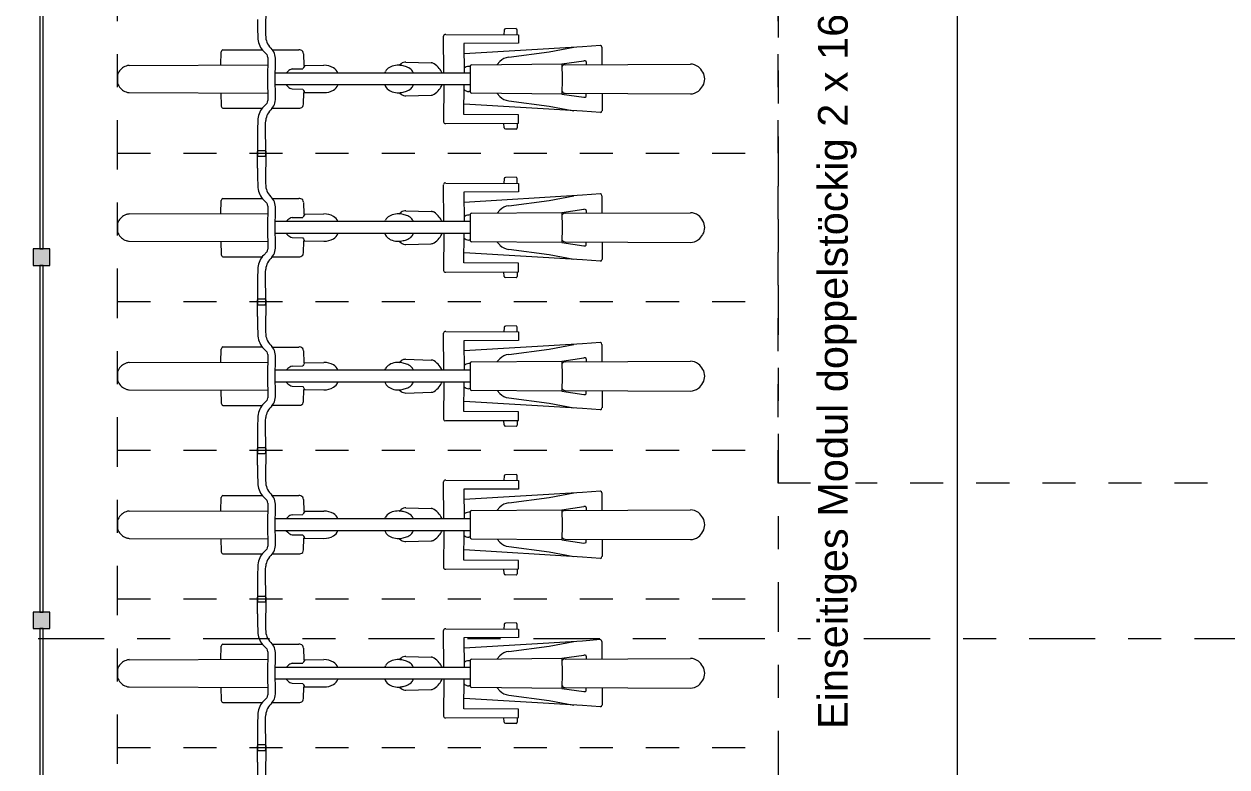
# Model space of a CAD drawing. Header units: metres. Extents: x -35.6 to 33, y -21.5 to 5.9.
# Drawn here: x 13.969 to 17.611, y -13.823 to -11.573 of the extents above; entities that cross this region are included whole.
import ezdxf

# ---------------------------------------------------------------- set-up
doc = ezdxf.new("R2010")
doc.units = ezdxf.units.M
doc.linetypes.add('_Rasterlinie_', pattern=[0.375, 0.2, -0.05, 0.075, -0.05])
doc.linetypes.add('_Verdeckte Linien_', pattern=[0.15, 0.1, -0.05])
for name, color, linetype, lineweight in [('A-____-____-DIMS', 7, 'Continuous', 5), ('A-____-____-DIMS-50', 7, 'Continuous', 5), ('A-DETL-GENF-HDLN', 7, '_Verdeckte Linien_', 9), ('A-DETL-GENF-OTLN', 7, 'Continuous', 9), ('A-GLAZ-CWMG-MCUT', 7, 'Continuous', 9), ('A-GLAZ-CWMG-OTLN', 7, 'Continuous', 9), ('A-WALL-____-MCUT', 7, 'Continuous', 35), ('C-PRKG-____-HDLN', 7, '_Verdeckte Linien_', 9), ('C-PRKG-____-OTLN', 7, 'Continuous', 9), ('S-GRID-____-OTLN', 7, 'Continuous', 5), ('Text', 7, 'Continuous', 5)]:
    doc.layers.add(name, color=color, linetype=linetype, lineweight=lineweight)
doc.styles.add('Arial', font='arial.ttf', dxfattribs={"height": 0.1})
doc.styles.add('Arial_3', font='arial.ttf', dxfattribs={"height": 0.09})
doc.dimstyles.new('SUB_Rohbau_fein_1', dxfattribs={"dimscale": 0.3048, "dimtxt": 0.102026, "dimasz": 0.246063, "dimexe": 0.164042, "dimexo": 0.0625, "dimgap": 0.123031, "dimtad": 1, "dimrnd": 0.005, "dimzin": 0, "dimdsep": 46, "dimtxsty": 'Arial', "dimblk1": 'OBLIQUE', "dimblk2": 'OBLIQUE', "dimsah": 1, "dimcen": 0.09, "dimazin": 0, "dimtfac": 1, "dimtdec": 4, "dimtix": 1, "dimtmove": 0, "dimatfit": 3, "dimfxl": 0.164042, "dimfxlon": 1, "dimtvp": 1, "dimtfill": 1, "dimtolj": 1, "dimtzin": 0, "dimarcsym": 2})

# ---------------------------------------------------------------- blocks, each defined once
blk = doc.blocks.new('Fahrradstellplatz - Fahrradstellplatz-23763285--01_UG_OK_FFB_AF_ru')
at = {"layer": 'A-DETL-GENF-HDLN', "color": 253, "true_color": 0x999999}
for p, q in [((0.9, 2), (1.35, 2)), ((1.35, 2), (1.8, 2)), ((1.35, 0), (1.35, 2)), ((1.35, 0), (1.35, 2)), ((1.8, 2), (2.25, 2)), ((1.8, 0), (1.8, 2)), ((1.8, 0), (1.8, 2)), ((2.25, 2), (2.7, 2)), ((2.25, 0), (2.25, 2)), ((2.25, 0), (2.25, 2)), ((2.7, 2), (3.15, 2)), ((2.7, 0), (2.7, 2)), ((2.7, 0), (2.7, 2)), ((3.15, 2), (3.6, 2)), ((3.15, 0), (3.15, 2)), ((3.15, 0), (3.15, 2)), ((1.35, 0), (0.9, 0)), ((1.8, 0), (1.35, 0)), ((2.25, 0), (1.8, 0)), ((2.7, 0), (2.25, 0)), ((3.15, 0), (2.7, 0)), ((3.6, 0), (3.15, 0))]:
    blk.add_line(p, q, dxfattribs=at)
at = {"layer": 'A-DETL-GENF-OTLN', "color": 253, "true_color": 0x999999}
for p, q in [((1.0823, 1.3551), (1.0806, 1.7345)), ((1.1689, 1.3551), (1.1706, 1.7345)), ((1.5323, 1.3551), (1.5306, 1.7345)), ((1.6189, 1.3551), (1.6206, 1.7345)), ((1.9823, 1.3551), (1.9806, 1.7345)), ((2.0689, 1.3551), (2.0706, 1.7345)), ((2.4323, 1.3551), (2.4306, 1.7345)), ((2.5189, 1.3551), (2.5206, 1.7345)), ((2.8823, 1.3551), (2.8806, 1.7345)), ((2.9689, 1.3551), (2.9706, 1.7345)), ((1.0237, 1.4626), (1.0278, 1.408)), ((1.0818, 1.4679), (1.0293, 1.4669)), ((1.1694, 1.4679), (1.2219, 1.4669)), ((1.2275, 1.4626), (1.2234, 1.408)), ((1.4737, 1.4626), (1.4778, 1.408)), ((1.5318, 1.4679), (1.4793, 1.4669)), ((1.6194, 1.4679), (1.6719, 1.4669)), ((1.6775, 1.4626), (1.6734, 1.408)), ((1.9237, 1.4626), (1.9278, 1.408)), ((1.9818, 1.4679), (1.9293, 1.4669)), ((2.0694, 1.4679), (2.1219, 1.4669)), ((2.1275, 1.4626), (2.1234, 1.408)), ((2.3737, 1.4626), (2.3778, 1.408)), ((2.4318, 1.4679), (2.3793, 1.4669)), ((2.5194, 1.4679), (2.5719, 1.4669)), ((2.5775, 1.4626), (2.5734, 1.408)), ((2.8237, 1.4626), (2.8278, 1.408)), ((2.8818, 1.4679), (2.8293, 1.4669)), ((2.9694, 1.4679), (3.0219, 1.4669)), ((3.0275, 1.4626), (3.0234, 1.408)), ((1.0278, 1.408), (1.0493, 1.0493)), ((1.08, 1.3458), (1.0702, 1.4123)), ((1.0736, 1.4194), (1.082, 1.4194)), ((1.1776, 1.4194), (1.1692, 1.4194)), ((1.1712, 1.3458), (1.181, 1.4123)), ((1.2234, 1.408), (1.2019, 1.0493)), ((1.4778, 1.408), (1.4993, 1.0493)), ((1.53, 1.3458), (1.5202, 1.4123)), ((1.5236, 1.4194), (1.532, 1.4194)), ((1.6276, 1.4194), (1.6192, 1.4194)), ((1.6212, 1.3458), (1.631, 1.4123)), ((1.6734, 1.408), (1.6519, 1.0493)), ((1.9278, 1.408), (1.9493, 1.0493)), ((1.98, 1.3458), (1.9702, 1.4123)), ((1.9736, 1.4194), (1.982, 1.4194)), ((2.0776, 1.4194), (2.0692, 1.4194)), ((2.0712, 1.3458), (2.081, 1.4123)), ((2.1234, 1.408), (2.1019, 1.0493)), ((2.3778, 1.408), (2.3993, 1.0493)), ((2.43, 1.3458), (2.4202, 1.4123)), ((2.4236, 1.4194), (2.432, 1.4194)), ((2.5276, 1.4194), (2.5192, 1.4194)), ((2.5212, 1.3458), (2.531, 1.4123)), ((2.5734, 1.408), (2.5519, 1.0493)), ((2.8278, 1.408), (2.8493, 1.0493)), ((2.88, 1.3458), (2.8702, 1.4123)), ((2.8736, 1.4194), (2.882, 1.4194)), ((2.9776, 1.4194), (2.9692, 1.4194)), ((2.9712, 1.3458), (2.981, 1.4123)), ((3.0234, 1.408), (3.0019, 1.0493)), ((1.0436, 1.3065), (1.0294, 1.3816)), ((1.0873, 1.3459), (1.085, 1.3486)), ((1.1639, 1.3459), (1.1661, 1.3486)), ((1.2076, 1.3065), (1.2218, 1.3816)), ((1.4936, 1.3065), (1.4794, 1.3816)), ((1.5373, 1.3459), (1.535, 1.3486)), ((1.6139, 1.3459), (1.6161, 1.3486)), ((1.6576, 1.3065), (1.6718, 1.3816)), ((1.9436, 1.3065), (1.9294, 1.3816)), ((1.9873, 1.3459), (1.985, 1.3486)), ((2.0639, 1.3459), (2.0661, 1.3486)), ((2.1076, 1.3065), (2.1218, 1.3816)), ((2.3936, 1.3065), (2.3794, 1.3816)), ((2.4373, 1.3459), (2.435, 1.3486)), ((2.5139, 1.3459), (2.5161, 1.3486)), ((2.5576, 1.3065), (2.5718, 1.3816)), ((2.8436, 1.3065), (2.8294, 1.3816)), ((2.8873, 1.3459), (2.885, 1.3486)), ((2.9639, 1.3459), (2.9661, 1.3486)), ((3.0076, 1.3065), (3.0218, 1.3816)), ((1.08, 1.3458), (1.1256, 1.3465)), ((1.0823, 1.0716), (1.08, 1.3458)), ((1.1256, 1.3465), (1.1712, 1.3458)), ((1.1712, 1.3458), (1.1689, 1.0716)), ((1.53, 1.3458), (1.5756, 1.3465)), ((1.5323, 1.0716), (1.53, 1.3458)), ((1.5756, 1.3465), (1.6212, 1.3458)), ((1.6212, 1.3458), (1.6189, 1.0716)), ((1.98, 1.3458), (2.0256, 1.3465)), ((1.9823, 1.0716), (1.98, 1.3458)), ((2.0256, 1.3465), (2.0712, 1.3458)), ((2.0712, 1.3458), (2.0689, 1.0716)), ((2.43, 1.3458), (2.4756, 1.3465)), ((2.4323, 1.0716), (2.43, 1.3458)), ((2.4756, 1.3465), (2.5212, 1.3458)), ((2.5212, 1.3458), (2.5189, 1.0716)), ((2.88, 1.3458), (2.9256, 1.3465)), ((2.8823, 1.0716), (2.88, 1.3458)), ((2.9256, 1.3465), (2.9712, 1.3458)), ((2.9712, 1.3458), (2.9689, 1.0716)), ((1.0597, 1.1845), (1.0436, 1.3065)), ((1.1914, 1.1845), (1.2076, 1.3065)), ((1.5097, 1.1845), (1.4936, 1.3065)), ((1.6414, 1.1845), (1.6576, 1.3065)), ((1.9597, 1.1845), (1.9436, 1.3065)), ((2.0914, 1.1845), (2.1076, 1.3065)), ((2.4097, 1.1845), (2.3936, 1.3065)), ((2.5414, 1.1845), (2.5576, 1.3065)), ((2.8597, 1.1845), (2.8436, 1.3065)), ((2.9914, 1.1845), (3.0076, 1.3065)), ((0.9732, 1.2074), (0.9741, 1.1747)), ((0.9916, 1.2102), (0.9773, 1.21)), ((0.9908, 0.9937), (0.9917, 1.2142)), ((0.9917, 1.2142), (1.0175, 1.2142)), ((1.0175, 1.2142), (1.0183, 1.049)), ((1.2337, 1.2142), (1.2329, 1.049)), ((1.2595, 1.2142), (1.2337, 1.2142)), ((1.2604, 0.9937), (1.2595, 1.2142)), ((1.2595, 1.2102), (1.2739, 1.21)), ((1.278, 1.2074), (1.2771, 1.1747)), ((1.4232, 1.2074), (1.4241, 1.1747)), ((1.4416, 1.2102), (1.4273, 1.21)), ((1.4408, 0.9937), (1.4417, 1.2142)), ((1.4417, 1.2142), (1.4675, 1.2142)), ((1.4675, 1.2142), (1.4683, 1.049)), ((1.6837, 1.2142), (1.6829, 1.049)), ((1.7095, 1.2142), (1.6837, 1.2142)), ((1.7104, 0.9937), (1.7095, 1.2142)), ((1.7095, 1.2102), (1.7239, 1.21)), ((1.728, 1.2074), (1.7271, 1.1747)), ((1.8732, 1.2074), (1.8741, 1.1747)), ((1.8916, 1.2102), (1.8773, 1.21)), ((1.8908, 0.9937), (1.8917, 1.2142)), ((1.8917, 1.2142), (1.9175, 1.2142)), ((1.9175, 1.2142), (1.9183, 1.049)), ((2.1337, 1.2142), (2.1329, 1.049)), ((2.1595, 1.2142), (2.1337, 1.2142)), ((2.1604, 0.9937), (2.1595, 1.2142)), ((2.1595, 1.2102), (2.1739, 1.21)), ((2.178, 1.2074), (2.1771, 1.1747)), ((2.3232, 1.2074), (2.3241, 1.1747)), ((2.3416, 1.2102), (2.3273, 1.21)), ((2.3408, 0.9937), (2.3417, 1.2142)), ((2.3417, 1.2142), (2.3675, 1.2142)), ((2.3675, 1.2142), (2.3683, 1.049)), ((2.5837, 1.2142), (2.5829, 1.049)), ((2.6095, 1.2142), (2.5837, 1.2142)), ((2.6104, 0.9937), (2.6095, 1.2142)), ((2.6095, 1.2102), (2.6239, 1.21)), ((2.628, 1.2074), (2.6271, 1.1747)), ((2.7732, 1.2074), (2.7741, 1.1747)), ((2.7916, 1.2102), (2.7773, 1.21)), ((2.7908, 0.9937), (2.7917, 1.2142)), ((2.7917, 1.2142), (2.8175, 1.2142)), ((2.8175, 1.2142), (2.8183, 1.049)), ((3.0337, 1.2142), (3.0329, 1.049)), ((3.0595, 1.2142), (3.0337, 1.2142)), ((3.0604, 0.9937), (3.0595, 1.2142)), ((3.0595, 1.2102), (3.0739, 1.21)), ((3.078, 1.2074), (3.0771, 1.1747)), ((0.9779, 1.1705), (0.9915, 1.1702)), ((1.2733, 1.1705), (1.2597, 1.1702)), ((1.4279, 1.1705), (1.4415, 1.1702)), ((1.7233, 1.1705), (1.7097, 1.1702)), ((1.8779, 1.1705), (1.8915, 1.1702)), ((2.1733, 1.1705), (2.1597, 1.1702)), ((2.3279, 1.1705), (2.3415, 1.1702)), ((2.6233, 1.1705), (2.6097, 1.1702)), ((2.7779, 1.1705), (2.7915, 1.1702)), ((3.0733, 1.1705), (3.0597, 1.1702)), ((1.0817, 1.1498), (1.0728, 1.1579)), ((1.1695, 1.1498), (1.1784, 1.1579)), ((1.5317, 1.1498), (1.5228, 1.1579)), ((1.6195, 1.1498), (1.6284, 1.1579)), ((1.9817, 1.1498), (1.9728, 1.1579)), ((2.0695, 1.1498), (2.0784, 1.1579)), ((2.4317, 1.1498), (2.4228, 1.1579)), ((2.5195, 1.1498), (2.5284, 1.1579)), ((2.8817, 1.1498), (2.8728, 1.1579)), ((2.9695, 1.1498), (2.9784, 1.1579)), ((1.0854, 1.0681), (1.0871, 1.0675)), ((1.0871, 1.0675), (1.1256, 1.0674)), ((1.0874, 1.0675), (1.0877, 1.0634)), ((1.1075, 1.0675), (1.1075, 0.478)), ((1.1256, 1.0674), (1.1641, 1.0675)), ((1.1437, 1.0675), (1.1437, 0.478)), ((1.1637, 1.0675), (1.1635, 1.0634)), ((1.1641, 1.0675), (1.1658, 1.0681)), ((1.5354, 1.0681), (1.5371, 1.0675)), ((1.5371, 1.0675), (1.5756, 1.0674)), ((1.5374, 1.0675), (1.5377, 1.0634)), ((1.5575, 1.0675), (1.5575, 0.478)), ((1.5756, 1.0674), (1.6141, 1.0675)), ((1.5937, 1.0675), (1.5937, 0.478)), ((1.6137, 1.0675), (1.6135, 1.0634)), ((1.6141, 1.0675), (1.6158, 1.0681)), ((1.9854, 1.0681), (1.9871, 1.0675)), ((1.9871, 1.0675), (2.0256, 1.0674)), ((1.9874, 1.0675), (1.9877, 1.0634)), ((2.0075, 1.0675), (2.0075, 0.478)), ((2.0256, 1.0674), (2.0641, 1.0675)), ((2.0437, 1.0675), (2.0437, 0.478)), ((2.0637, 1.0675), (2.0635, 1.0634)), ((2.0641, 1.0675), (2.0658, 1.0681)), ((2.4354, 1.0681), (2.4371, 1.0675)), ((2.4371, 1.0675), (2.4756, 1.0674)), ((2.4374, 1.0675), (2.4377, 1.0634)), ((2.4575, 1.0675), (2.4575, 0.478)), ((2.4756, 1.0674), (2.5141, 1.0675)), ((2.4937, 1.0675), (2.4937, 0.478)), ((2.5137, 1.0675), (2.5135, 1.0634)), ((2.5141, 1.0675), (2.5158, 1.0681)), ((2.8854, 1.0681), (2.8871, 1.0675)), ((2.8871, 1.0675), (2.9256, 1.0674)), ((2.8874, 1.0675), (2.8877, 1.0634)), ((2.9075, 1.0675), (2.9075, 0.478)), ((2.9256, 1.0674), (2.9641, 1.0675)), ((2.9437, 1.0675), (2.9437, 0.478)), ((2.9637, 1.0675), (2.9635, 1.0634)), ((2.9641, 1.0675), (2.9658, 1.0681)), ((1.0183, 1.049), (1.1075, 1.0497)), ((1.2329, 1.049), (1.1437, 1.0497)), ((1.4683, 1.049), (1.5575, 1.0497)), ((1.6829, 1.049), (1.5937, 1.0497)), ((1.9183, 1.049), (2.0075, 1.0497)), ((2.1329, 1.049), (2.0437, 1.0497)), ((2.3683, 1.049), (2.4575, 1.0497)), ((2.5829, 1.049), (2.4937, 1.0497)), ((2.8183, 1.049), (2.9075, 1.0497)), ((3.0329, 1.049), (2.9437, 1.0497)), ((1.1075, 0.9883), (0.9957, 0.9872)), ((1.1437, 0.9883), (1.2555, 0.9872)), ((1.5575, 0.9883), (1.4457, 0.9872)), ((1.5937, 0.9883), (1.7055, 0.9872)), ((2.0075, 0.9883), (1.8957, 0.9872)), ((2.0437, 0.9883), (2.1555, 0.9872)), ((2.4575, 0.9883), (2.3457, 0.9872)), ((2.4937, 0.9883), (2.6055, 0.9872)), ((2.9075, 0.9883), (2.7957, 0.9872)), ((2.9437, 0.9883), (3.0555, 0.9872)), ((1.0745, 0.8735), (1.0767, 0.95)), ((1.1767, 0.8735), (1.1745, 0.95)), ((1.5245, 0.8735), (1.5267, 0.95)), ((1.6267, 0.8735), (1.6245, 0.95)), ((1.9745, 0.8735), (1.9767, 0.95)), ((2.0767, 0.8735), (2.0745, 0.95)), ((2.4245, 0.8735), (2.4267, 0.95)), ((2.5267, 0.8735), (2.5245, 0.95)), ((2.8745, 0.8735), (2.8767, 0.95)), ((2.9767, 0.8735), (2.9745, 0.95)), ((1.0841, 0.8532), (1.0792, 0.8592)), ((1.1671, 0.8532), (1.172, 0.8592)), ((1.5341, 0.8532), (1.5292, 0.8592)), ((1.6171, 0.8532), (1.622, 0.8592)), ((1.9841, 0.8532), (1.9792, 0.8592)), ((2.0671, 0.8532), (2.072, 0.8592)), ((2.4341, 0.8532), (2.4292, 0.8592)), ((2.5171, 0.8532), (2.522, 0.8592)), ((2.8841, 0.8532), (2.8792, 0.8592)), ((2.9671, 0.8532), (2.972, 0.8592)), ((1.1075, 0.809), (1.1029, 0.8114)), ((1.1437, 0.809), (1.1483, 0.8114)), ((1.5575, 0.809), (1.5529, 0.8114)), ((1.5937, 0.809), (1.5983, 0.8114)), ((2.0075, 0.809), (2.0029, 0.8114)), ((2.0437, 0.809), (2.0483, 0.8114)), ((2.4575, 0.809), (2.4529, 0.8114)), ((2.4937, 0.809), (2.4983, 0.8114)), ((2.9075, 0.809), (2.9029, 0.8114)), ((2.9437, 0.809), (2.9483, 0.8114)), ((1.085, 0.564), (1.0842, 0.6253)), ((1.1662, 0.564), (1.167, 0.6253)), ((1.535, 0.564), (1.5342, 0.6253)), ((1.6162, 0.564), (1.617, 0.6253)), ((1.985, 0.564), (1.9842, 0.6253)), ((2.0662, 0.564), (2.067, 0.6253)), ((2.435, 0.564), (2.4342, 0.6253)), ((2.5162, 0.564), (2.517, 0.6253)), ((2.885, 0.564), (2.8842, 0.6253)), ((2.9662, 0.564), (2.967, 0.6253)), ((1.0374, 0.469), (1.0374, 0.5492)), ((1.0492, 0.5633), (1.085, 0.564)), ((1.0849, 0.5677), (1.0876, 0.5655)), ((1.0953, 0.5287), (1.0947, 0.5614)), ((1.1559, 0.5287), (1.1565, 0.5614)), ((1.1663, 0.5677), (1.1636, 0.5655)), ((1.202, 0.5633), (1.1662, 0.564)), ((1.2138, 0.469), (1.2138, 0.5492)), ((1.4874, 0.469), (1.4874, 0.5492)), ((1.4992, 0.5633), (1.535, 0.564)), ((1.5349, 0.5677), (1.5376, 0.5655)), ((1.5453, 0.5287), (1.5447, 0.5614)), ((1.6059, 0.5287), (1.6065, 0.5614)), ((1.6163, 0.5677), (1.6136, 0.5655)), ((1.652, 0.5633), (1.6162, 0.564)), ((1.6638, 0.469), (1.6638, 0.5492)), ((1.9374, 0.469), (1.9374, 0.5492)), ((1.9492, 0.5633), (1.985, 0.564)), ((1.9849, 0.5677), (1.9876, 0.5655)), ((1.9953, 0.5287), (1.9947, 0.5614)), ((2.0559, 0.5287), (2.0565, 0.5614)), ((2.0663, 0.5677), (2.0636, 0.5655)), ((2.102, 0.5633), (2.0662, 0.564)), ((2.1138, 0.469), (2.1138, 0.5492)), ((2.3874, 0.469), (2.3874, 0.5492)), ((2.3992, 0.5633), (2.435, 0.564)), ((2.4349, 0.5677), (2.4376, 0.5655)), ((2.4453, 0.5287), (2.4447, 0.5614)), ((2.5059, 0.5287), (2.5065, 0.5614)), ((2.5163, 0.5677), (2.5136, 0.5655)), ((2.552, 0.5633), (2.5162, 0.564)), ((2.5638, 0.469), (2.5638, 0.5492)), ((2.8374, 0.469), (2.8374, 0.5492)), ((2.8492, 0.5633), (2.885, 0.564)), ((2.8849, 0.5677), (2.8876, 0.5655)), ((2.8953, 0.5287), (2.8947, 0.5614)), ((2.9559, 0.5287), (2.9565, 0.5614)), ((2.9663, 0.5677), (2.9636, 0.5655)), ((3.002, 0.5633), (2.9662, 0.564)), ((3.0138, 0.469), (3.0138, 0.5492)), ((1.1075, 0.5111), (1.1026, 0.516)), ((1.1437, 0.5111), (1.1486, 0.516)), ((1.5575, 0.5111), (1.5526, 0.516)), ((1.5937, 0.5111), (1.5986, 0.516)), ((2.0075, 0.5111), (2.0026, 0.516)), ((2.0437, 0.5111), (2.0486, 0.516)), ((2.4575, 0.5111), (2.4526, 0.516)), ((2.4937, 0.5111), (2.4986, 0.516)), ((2.9075, 0.5111), (2.9026, 0.516)), ((2.9437, 0.5111), (2.9486, 0.516)), ((1.1256, 0.4779), (1.0732, 0.4781)), ((1.178, 0.4781), (1.1256, 0.4779)), ((1.5756, 0.4779), (1.5232, 0.4781)), ((1.628, 0.4781), (1.5756, 0.4779)), ((2.0256, 0.4779), (1.9732, 0.4781)), ((2.078, 0.4781), (2.0256, 0.4779)), ((2.4756, 0.4779), (2.4232, 0.4781)), ((2.528, 0.4781), (2.4756, 0.4779)), ((2.9256, 0.4779), (2.8732, 0.4781)), ((2.978, 0.4781), (2.9256, 0.4779)), ((0.8945, 0.4488), (0.9904, 0.4486)), ((0.9904, 0.4486), (1.0001, 0.4491)), ((1.0372, 0.3193), (1.0372, 0.4382)), ((1.0516, 0.4527), (1.0424, 0.443)), ((1.0604, 0.4549), (1.1256, 0.4547)), ((1.0843, 0.0357), (1.0831, 0.4548)), ((1.1256, 0.4547), (1.1908, 0.4549)), ((1.1669, 0.0357), (1.1681, 0.4548)), ((1.1996, 0.4527), (1.2088, 0.443)), ((1.214, 0.3193), (1.214, 0.4382)), ((1.2608, 0.4486), (1.2511, 0.4491)), ((1.3567, 0.4488), (1.2608, 0.4486)), ((1.3417, 0.4263), (1.3417, 0.4463)), ((1.3445, 0.4488), (1.4404, 0.4486)), ((1.3595, 0.4263), (1.3595, 0.4463)), ((1.4404, 0.4486), (1.4501, 0.4491)), ((1.4872, 0.3193), (1.4872, 0.4382)), ((1.5016, 0.4527), (1.4924, 0.443)), ((1.5104, 0.4549), (1.5756, 0.4547)), ((1.5343, 0.0357), (1.5331, 0.4548)), ((1.5756, 0.4547), (1.6408, 0.4549)), ((1.6169, 0.0357), (1.6181, 0.4548)), ((1.6496, 0.4527), (1.6588, 0.443)), ((1.664, 0.3193), (1.664, 0.4382)), ((1.7108, 0.4486), (1.7011, 0.4491)), ((1.8067, 0.4488), (1.7108, 0.4486)), ((1.7917, 0.4263), (1.7917, 0.4463)), ((1.7945, 0.4488), (1.8904, 0.4486)), ((1.8095, 0.4263), (1.8095, 0.4463)), ((1.8904, 0.4486), (1.9001, 0.4491)), ((1.9372, 0.3193), (1.9372, 0.4382)), ((1.9516, 0.4527), (1.9424, 0.443)), ((1.9604, 0.4549), (2.0256, 0.4547)), ((1.9843, 0.0357), (1.9831, 0.4548)), ((2.0256, 0.4547), (2.0908, 0.4549)), ((2.0669, 0.0357), (2.0681, 0.4548)), ((2.0996, 0.4527), (2.1088, 0.443)), ((2.114, 0.3193), (2.114, 0.4382)), ((2.1608, 0.4486), (2.1511, 0.4491)), ((2.2567, 0.4488), (2.1608, 0.4486)), ((2.2417, 0.4263), (2.2417, 0.4463)), ((2.2445, 0.4488), (2.3404, 0.4486)), ((2.2595, 0.4263), (2.2595, 0.4463)), ((2.3404, 0.4486), (2.3501, 0.4491)), ((2.3872, 0.3193), (2.3872, 0.4382)), ((2.4016, 0.4527), (2.3924, 0.443)), ((2.4104, 0.4549), (2.4756, 0.4547)), ((2.4343, 0.0357), (2.4331, 0.4548)), ((2.4756, 0.4547), (2.5408, 0.4549)), ((2.5169, 0.0357), (2.5181, 0.4548)), ((2.5496, 0.4527), (2.5588, 0.443)), ((2.564, 0.3193), (2.564, 0.4382)), ((2.6108, 0.4486), (2.6011, 0.4491)), ((2.7067, 0.4488), (2.6108, 0.4486)), ((2.6917, 0.4263), (2.6917, 0.4463)), ((2.6945, 0.4488), (2.7904, 0.4486)), ((2.7095, 0.4263), (2.7095, 0.4463)), ((2.7904, 0.4486), (2.8001, 0.4491)), ((2.8372, 0.3193), (2.8372, 0.4382)), ((2.8516, 0.4527), (2.8424, 0.443)), ((2.8604, 0.4549), (2.9256, 0.4547)), ((2.8843, 0.0357), (2.8831, 0.4548)), ((2.9256, 0.4547), (2.9908, 0.4549)), ((2.9669, 0.0357), (2.9681, 0.4548)), ((2.9996, 0.4527), (3.0088, 0.443)), ((3.014, 0.3193), (3.014, 0.4382)), ((3.0608, 0.4486), (3.0511, 0.4491)), ((3.1567, 0.4488), (3.0608, 0.4486)), ((3.1417, 0.4263), (3.1417, 0.4463)), ((3.1445, 0.4488), (3.2404, 0.4486)), ((3.1595, 0.4263), (3.1595, 0.4463)), ((1.306, 0.4238), (1.3564, 0.4242)), ((1.3952, 0.4238), (1.3448, 0.4242)), ((1.756, 0.4238), (1.8064, 0.4242)), ((1.8452, 0.4238), (1.7948, 0.4242)), ((2.206, 0.4238), (2.2564, 0.4242)), ((2.2952, 0.4238), (2.2448, 0.4242)), ((2.656, 0.4238), (2.7064, 0.4242)), ((2.7452, 0.4238), (2.6948, 0.4242)), ((3.106, 0.4238), (3.1564, 0.4242)), ((3.1952, 0.4238), (3.1448, 0.4242)), ((1.0835, 0.3133), (1.0436, 0.3144)), ((1.1677, 0.3133), (1.2076, 0.3144)), ((1.5335, 0.3133), (1.4936, 0.3144)), ((1.6177, 0.3133), (1.6576, 0.3144)), ((1.9835, 0.3133), (1.9436, 0.3144)), ((2.0677, 0.3133), (2.1076, 0.3144)), ((2.4335, 0.3133), (2.3936, 0.3144)), ((2.5177, 0.3133), (2.5576, 0.3144)), ((2.8835, 0.3133), (2.8436, 0.3144)), ((2.9677, 0.3133), (3.0076, 0.3144)), ((1.1181, 0), (1.1256, 0)), ((1.1256, 0), (1.1331, 0)), ((1.5681, 0), (1.5756, 0)), ((1.5756, 0), (1.5831, 0)), ((2.0181, 0), (2.0256, 0)), ((2.0256, 0), (2.0331, 0)), ((2.4681, 0), (2.4756, 0)), ((2.4756, 0), (2.4831, 0)), ((2.9181, 0), (2.9256, 0)), ((2.9256, 0), (2.9331, 0))]:
    blk.add_line(p, q, dxfattribs=at)
for centre, radius, start, end in [((1.1194, 1.7346), 0.0388, 141.5969, 180.2571), ((1.1308, 1.7256), 0.0534, 118.8234, 141.5969), ((1.1257, 1.7348), 0.0429, 90.2027, 118.8234), ((1.1254, 1.7348), 0.0429, 61.1766, 89.7973), ((1.1204, 1.7256), 0.0534, 38.4031, 61.1766), ((1.1318, 1.7346), 0.0388, 359.7429, 38.4031), ((1.5694, 1.7346), 0.0388, 141.5969, 180.2571), ((1.5808, 1.7256), 0.0534, 118.8234, 141.5969), ((1.5757, 1.7348), 0.0429, 90.2027, 118.8234), ((1.5754, 1.7348), 0.0429, 61.1766, 89.7973), ((1.5704, 1.7256), 0.0534, 38.4031, 61.1766), ((1.5818, 1.7346), 0.0388, 359.7429, 38.4031), ((2.0194, 1.7346), 0.0388, 141.5969, 180.2571), ((2.0308, 1.7256), 0.0534, 118.8234, 141.5969), ((2.0257, 1.7348), 0.0429, 90.2027, 118.8234), ((2.0254, 1.7348), 0.0429, 61.1766, 89.7973), ((2.0204, 1.7256), 0.0534, 38.4031, 61.1766), ((2.0318, 1.7346), 0.0388, 359.7429, 38.4031), ((2.4694, 1.7346), 0.0388, 141.5969, 180.2571), ((2.4808, 1.7256), 0.0534, 118.8234, 141.5969), ((2.4757, 1.7348), 0.0429, 90.2027, 118.8234), ((2.4754, 1.7348), 0.0429, 61.1766, 89.7973), ((2.4704, 1.7256), 0.0534, 38.4031, 61.1766), ((2.4818, 1.7346), 0.0388, 359.7429, 38.4031), ((2.9194, 1.7346), 0.0388, 141.5969, 180.2571), ((2.9308, 1.7256), 0.0534, 118.8234, 141.5969), ((2.9257, 1.7348), 0.0429, 90.2027, 118.8234), ((2.9254, 1.7348), 0.0429, 61.1766, 89.7973), ((2.9204, 1.7256), 0.0534, 38.4031, 61.1766), ((2.9318, 1.7346), 0.0388, 359.7429, 38.4031), ((1.0295, 1.4608), 0.00606, 91.0937, 163.2001), ((1.2217, 1.4608), 0.00606, 16.7999, 88.9063), ((1.4795, 1.4608), 0.00606, 91.0937, 163.2001), ((1.6717, 1.4608), 0.00606, 16.7999, 88.9063), ((1.9295, 1.4608), 0.00606, 91.0937, 163.2001), ((2.1217, 1.4608), 0.00606, 16.7999, 88.9063), ((2.3795, 1.4608), 0.00606, 91.0937, 163.2001), ((2.5717, 1.4608), 0.00606, 16.7999, 88.9063), ((2.8295, 1.4608), 0.00606, 91.0937, 163.2001), ((3.0217, 1.4608), 0.00606, 16.7999, 88.9063), ((1.0782, 1.4134), 0.00806, 139.5195, 188.3681), ((1.0736, 1.4174), 0.00199, 89.2163, 139.5195), ((1.1776, 1.4174), 0.00199, 40.4805, 90.7837), ((1.173, 1.4134), 0.00806, 351.6319, 40.4805), ((1.5282, 1.4134), 0.00806, 139.5195, 188.3681), ((1.5236, 1.4174), 0.00199, 89.2163, 139.5195), ((1.6276, 1.4174), 0.00199, 40.4805, 90.7837), ((1.623, 1.4134), 0.00806, 351.6319, 40.4805), ((1.9782, 1.4134), 0.00806, 139.5195, 188.3681), ((1.9736, 1.4174), 0.00199, 89.2163, 139.5195), ((2.0776, 1.4174), 0.00199, 40.4805, 90.7837), ((2.073, 1.4134), 0.00806, 351.6319, 40.4805), ((2.4282, 1.4134), 0.00806, 139.5195, 188.3681), ((2.4236, 1.4174), 0.00199, 89.2163, 139.5195), ((2.5276, 1.4174), 0.00199, 40.4805, 90.7837), ((2.523, 1.4134), 0.00806, 351.6319, 40.4805), ((2.8782, 1.4134), 0.00806, 139.5195, 188.3681), ((2.8736, 1.4174), 0.00199, 89.2163, 139.5195), ((2.9776, 1.4174), 0.00199, 40.4805, 90.7837), ((2.973, 1.4134), 0.00806, 351.6319, 40.4805), ((1.0939, 1.3562), 0.0117, 185.1134, 220.3907), ((1.1573, 1.3562), 0.0117, 319.6093, 354.8866), ((1.5439, 1.3562), 0.0117, 185.1134, 220.3907), ((1.6073, 1.3562), 0.0117, 319.6093, 354.8866), ((1.9939, 1.3562), 0.0117, 185.1134, 220.3907), ((2.0573, 1.3562), 0.0117, 319.6093, 354.8866), ((2.4439, 1.3562), 0.0117, 185.1134, 220.3907), ((2.5073, 1.3562), 0.0117, 319.6093, 354.8866), ((2.8939, 1.3562), 0.0117, 185.1134, 220.3907), ((2.9573, 1.3562), 0.0117, 319.6093, 354.8866), ((0.9774, 1.2054), 0.00464, 90.4692, 154.4859), ((1.2738, 1.2054), 0.00464, 25.5141, 89.5308), ((1.4274, 1.2054), 0.00464, 90.4692, 154.4859), ((1.7238, 1.2054), 0.00464, 25.5141, 89.5308), ((1.8774, 1.2054), 0.00464, 90.4692, 154.4859), ((2.1738, 1.2054), 0.00464, 25.5141, 89.5308), ((2.3274, 1.2054), 0.00464, 90.4692, 154.4859), ((2.6238, 1.2054), 0.00464, 25.5141, 89.5308), ((2.7774, 1.2054), 0.00464, 90.4692, 154.4859), ((3.0738, 1.2054), 0.00464, 25.5141, 89.5308), ((0.9785, 1.1749), 0.00438, 181.6744, 261.5061), ((1.1008, 1.1882), 0.0413, 185.2207, 227.2443), ((1.1504, 1.1882), 0.0413, 312.7557, 354.7793), ((1.2727, 1.1749), 0.00438, 278.4939, 358.3256), ((1.4285, 1.1749), 0.00438, 181.6744, 261.5061), ((1.5508, 1.1882), 0.0413, 185.2207, 227.2443), ((1.6004, 1.1882), 0.0413, 312.7557, 354.7793), ((1.7227, 1.1749), 0.00438, 278.4939, 358.3256), ((1.8785, 1.1749), 0.00438, 181.6744, 261.5061), ((2.0008, 1.1882), 0.0413, 185.2207, 227.2443), ((2.0504, 1.1882), 0.0413, 312.7557, 354.7793), ((2.1727, 1.1749), 0.00438, 278.4939, 358.3256), ((2.3285, 1.1749), 0.00438, 181.6744, 261.5061), ((2.4508, 1.1882), 0.0413, 185.2207, 227.2443), ((2.5004, 1.1882), 0.0413, 312.7557, 354.7793), ((2.6227, 1.1749), 0.00438, 278.4939, 358.3256), ((2.7785, 1.1749), 0.00438, 181.6744, 261.5061), ((2.9008, 1.1882), 0.0413, 185.2207, 227.2443), ((2.9504, 1.1882), 0.0413, 312.7557, 354.7793), ((3.0727, 1.1749), 0.00438, 278.4939, 358.3256), ((1.087, 1.0727), 0.00483, 193.2596, 250.1257), ((1.1104, 1.0646), 0.0228, 183.0499, 221.2324), ((1.1408, 1.0646), 0.0228, 318.7676, 356.9501), ((1.1642, 1.0727), 0.00483, 289.8743, 346.7404), ((1.537, 1.0727), 0.00483, 193.2596, 250.1257), ((1.5604, 1.0646), 0.0228, 183.0499, 221.2324), ((1.5908, 1.0646), 0.0228, 318.7676, 356.9501), ((1.6142, 1.0727), 0.00483, 289.8743, 346.7404), ((1.987, 1.0727), 0.00483, 193.2596, 250.1257), ((2.0104, 1.0646), 0.0228, 183.0499, 221.2324), ((2.0408, 1.0646), 0.0228, 318.7676, 356.9501), ((2.0642, 1.0727), 0.00483, 289.8743, 346.7404), ((2.437, 1.0727), 0.00483, 193.2596, 250.1257), ((2.4604, 1.0646), 0.0228, 183.0499, 221.2324), ((2.4908, 1.0646), 0.0228, 318.7676, 356.9501), ((2.5142, 1.0727), 0.00483, 289.8743, 346.7404), ((2.887, 1.0727), 0.00483, 193.2596, 250.1257), ((2.9104, 1.0646), 0.0228, 183.0499, 221.2324), ((2.9408, 1.0646), 0.0228, 318.7676, 356.9501), ((2.9642, 1.0727), 0.00483, 289.8743, 346.7404), ((0.9956, 0.9923), 0.00508, 164.2179, 270.5532), ((1.2555, 0.9923), 0.00508, 269.4468, 15.7821), ((1.4456, 0.9923), 0.00508, 164.2179, 270.5532), ((1.7055, 0.9923), 0.00508, 269.4468, 15.7821), ((1.8956, 0.9923), 0.00508, 164.2179, 270.5532), ((2.1555, 0.9923), 0.00508, 269.4468, 15.7821), ((2.3456, 0.9923), 0.00508, 164.2179, 270.5532), ((2.6055, 0.9923), 0.00508, 269.4468, 15.7821), ((2.7956, 0.9923), 0.00508, 164.2179, 270.5532), ((3.0555, 0.9923), 0.00508, 269.4468, 15.7821), ((1.0943, 0.9495), 0.0176, 147.5068, 178.3381), ((1.1278, 0.9281), 0.0574, 126.5019, 147.5068), ((1.1538, 0.893), 0.1011, 117.2613, 126.5019), ((1.0974, 0.893), 0.1011, 53.4981, 62.7387), ((1.1234, 0.9281), 0.0574, 32.4932, 53.4981), ((1.1569, 0.9495), 0.0176, 1.6619, 32.4932), ((1.5443, 0.9495), 0.0176, 147.5068, 178.3381), ((1.5778, 0.9281), 0.0574, 126.5019, 147.5068), ((1.6038, 0.893), 0.1011, 117.2613, 126.5019), ((1.5474, 0.893), 0.1011, 53.4981, 62.7387), ((1.5734, 0.9281), 0.0574, 32.4932, 53.4981), ((1.6069, 0.9495), 0.0176, 1.6619, 32.4932), ((1.9943, 0.9495), 0.0176, 147.5068, 178.3381), ((2.0278, 0.9281), 0.0574, 126.5019, 147.5068), ((2.0538, 0.893), 0.1011, 117.2613, 126.5019), ((1.9974, 0.893), 0.1011, 53.4981, 62.7387), ((2.0234, 0.9281), 0.0574, 32.4932, 53.4981), ((2.0569, 0.9495), 0.0176, 1.6619, 32.4932), ((2.4443, 0.9495), 0.0176, 147.5068, 178.3381), ((2.4778, 0.9281), 0.0574, 126.5019, 147.5068), ((2.5038, 0.893), 0.1011, 117.2613, 126.5019), ((2.4474, 0.893), 0.1011, 53.4981, 62.7387), ((2.4734, 0.9281), 0.0574, 32.4932, 53.4981), ((2.5069, 0.9495), 0.0176, 1.6619, 32.4932), ((2.8943, 0.9495), 0.0176, 147.5068, 178.3381), ((2.9278, 0.9281), 0.0574, 126.5019, 147.5068), ((2.9538, 0.893), 0.1011, 117.2613, 126.5019), ((2.8974, 0.893), 0.1011, 53.4981, 62.7387), ((2.9234, 0.9281), 0.0574, 32.4932, 53.4981), ((2.9569, 0.9495), 0.0176, 1.6619, 32.4932), ((1.196, 0.8388), 0.1131, 161.1879, 168.5086), ((1.1236, 0.8634), 0.0367, 136.3239, 161.1879), ((1.1211, 0.8658), 0.0333, 114.1511, 136.3239), ((1.1301, 0.8658), 0.0333, 43.6761, 65.8489), ((1.1276, 0.8634), 0.0367, 18.8121, 43.6761), ((1.0552, 0.8388), 0.1131, 11.4914, 18.8121), ((1.646, 0.8388), 0.1131, 161.1879, 168.5086), ((1.5736, 0.8634), 0.0367, 136.3239, 161.1879), ((1.5711, 0.8658), 0.0333, 114.1511, 136.3239), ((1.5801, 0.8658), 0.0333, 43.6761, 65.8489), ((1.5776, 0.8634), 0.0367, 18.8121, 43.6761), ((1.5052, 0.8388), 0.1131, 11.4914, 18.8121), ((2.096, 0.8388), 0.1131, 161.1879, 168.5086), ((2.0236, 0.8634), 0.0367, 136.3239, 161.1879), ((2.0211, 0.8658), 0.0333, 114.1511, 136.3239), ((2.0301, 0.8658), 0.0333, 43.6761, 65.8489), ((2.0276, 0.8634), 0.0367, 18.8121, 43.6761), ((1.9552, 0.8388), 0.1131, 11.4914, 18.8121), ((2.546, 0.8388), 0.1131, 161.1879, 168.5086), ((2.4736, 0.8634), 0.0367, 136.3239, 161.1879), ((2.4711, 0.8658), 0.0333, 114.1511, 136.3239), ((2.4801, 0.8658), 0.0333, 43.6761, 65.8489), ((2.4776, 0.8634), 0.0367, 18.8121, 43.6761), ((2.4052, 0.8388), 0.1131, 11.4914, 18.8121), ((2.996, 0.8388), 0.1131, 161.1879, 168.5086), ((2.9236, 0.8634), 0.0367, 136.3239, 161.1879), ((2.9211, 0.8658), 0.0333, 114.1511, 136.3239), ((2.9301, 0.8658), 0.0333, 43.6761, 65.8489), ((2.9276, 0.8634), 0.0367, 18.8121, 43.6761), ((2.8552, 0.8388), 0.1131, 11.4914, 18.8121), ((1.0962, 0.8728), 0.0217, 178.2161, 218.6857), ((1.1401, 0.8501), 0.0561, 168.5086, 208.7294), ((1.1111, 0.8501), 0.0561, 331.2706, 11.4914), ((1.155, 0.8728), 0.0217, 321.3143, 1.7839), ((1.5462, 0.8728), 0.0217, 178.2161, 218.6857), ((1.5901, 0.8501), 0.0561, 168.5086, 208.7294), ((1.5611, 0.8501), 0.0561, 331.2706, 11.4914), ((1.605, 0.8728), 0.0217, 321.3143, 1.7839), ((1.9962, 0.8728), 0.0217, 178.2161, 218.6857), ((2.0401, 0.8501), 0.0561, 168.5086, 208.7294), ((2.0111, 0.8501), 0.0561, 331.2706, 11.4914), ((2.055, 0.8728), 0.0217, 321.3143, 1.7839), ((2.4462, 0.8728), 0.0217, 178.2161, 218.6857), ((2.4901, 0.8501), 0.0561, 168.5086, 208.7294), ((2.4611, 0.8501), 0.0561, 331.2706, 11.4914), ((2.505, 0.8728), 0.0217, 321.3143, 1.7839), ((2.8962, 0.8728), 0.0217, 178.2161, 218.6857), ((2.9401, 0.8501), 0.0561, 168.5086, 208.7294), ((2.9111, 0.8501), 0.0561, 331.2706, 11.4914), ((2.955, 0.8728), 0.0217, 321.3143, 1.7839), ((1.1164, 0.8372), 0.0291, 208.7294, 242.3562), ((1.1347, 0.8372), 0.0291, 297.6438, 331.2706), ((1.5664, 0.8372), 0.0291, 208.7294, 242.3562), ((1.5847, 0.8372), 0.0291, 297.6438, 331.2706), ((2.0164, 0.8372), 0.0291, 208.7294, 242.3562), ((2.0347, 0.8372), 0.0291, 297.6438, 331.2706), ((2.4664, 0.8372), 0.0291, 208.7294, 242.3562), ((2.4847, 0.8372), 0.0291, 297.6438, 331.2706), ((2.9164, 0.8372), 0.0291, 208.7294, 242.3562), ((2.9347, 0.8372), 0.0291, 297.6438, 331.2706), ((1.1202, 0.6369), 0.033, 113.0393, 149.4774), ((1.131, 0.6369), 0.033, 30.5226, 66.9607), ((1.5702, 0.6369), 0.033, 113.0393, 149.4774), ((1.581, 0.6369), 0.033, 30.5226, 66.9607), ((2.0202, 0.6369), 0.033, 113.0393, 149.4774), ((2.031, 0.6369), 0.033, 30.5226, 66.9607), ((2.4702, 0.6369), 0.033, 113.0393, 149.4774), ((2.481, 0.6369), 0.033, 30.5226, 66.9607), ((2.9202, 0.6369), 0.033, 113.0393, 149.4774), ((2.931, 0.6369), 0.033, 30.5226, 66.9607), ((1.1388, 0.626), 0.0546, 149.4774, 180.6909), ((1.1124, 0.626), 0.0546, 359.3091, 30.5226), ((1.5888, 0.626), 0.0546, 149.4774, 180.6909), ((1.5624, 0.626), 0.0546, 359.3091, 30.5226), ((2.0388, 0.626), 0.0546, 149.4774, 180.6909), ((2.0124, 0.626), 0.0546, 359.3091, 30.5226), ((2.4888, 0.626), 0.0546, 149.4774, 180.6909), ((2.4624, 0.626), 0.0546, 359.3091, 30.5226), ((2.9388, 0.626), 0.0546, 149.4774, 180.6909), ((2.9124, 0.626), 0.0546, 359.3091, 30.5226), ((1.0497, 0.551), 0.0125, 128.2192, 188.3038), ((1.0491, 0.5518), 0.0115, 89.7991, 128.2192), ((1.102, 0.5825), 0.0223, 229.8575, 251.052), ((1.1492, 0.5825), 0.0223, 288.948, 310.1425), ((1.2021, 0.5518), 0.0115, 51.7808, 90.2009), ((1.2015, 0.551), 0.0125, 351.6962, 51.7808), ((1.4997, 0.551), 0.0125, 128.2192, 188.3038), ((1.4991, 0.5518), 0.0115, 89.7991, 128.2192), ((1.552, 0.5825), 0.0223, 229.8575, 251.052), ((1.5992, 0.5825), 0.0223, 288.948, 310.1425), ((1.6521, 0.5518), 0.0115, 51.7808, 90.2009), ((1.6515, 0.551), 0.0125, 351.6962, 51.7808), ((1.9497, 0.551), 0.0125, 128.2192, 188.3038), ((1.9491, 0.5518), 0.0115, 89.7991, 128.2192), ((2.002, 0.5825), 0.0223, 229.8575, 251.052), ((2.0492, 0.5825), 0.0223, 288.948, 310.1425), ((2.1021, 0.5518), 0.0115, 51.7808, 90.2009), ((2.1015, 0.551), 0.0125, 351.6962, 51.7808), ((2.3997, 0.551), 0.0125, 128.2192, 188.3038), ((2.3991, 0.5518), 0.0115, 89.7991, 128.2192), ((2.452, 0.5825), 0.0223, 229.8575, 251.052), ((2.4992, 0.5825), 0.0223, 288.948, 310.1425), ((2.5521, 0.5518), 0.0115, 51.7808, 90.2009), ((2.5515, 0.551), 0.0125, 351.6962, 51.7808), ((2.8497, 0.551), 0.0125, 128.2192, 188.3038), ((2.8491, 0.5518), 0.0115, 89.7991, 128.2192), ((2.902, 0.5825), 0.0223, 229.8575, 251.052), ((2.9492, 0.5825), 0.0223, 288.948, 310.1425), ((3.0021, 0.5518), 0.0115, 51.7808, 90.2009), ((3.0015, 0.551), 0.0125, 351.6962, 51.7808), ((1.1218, 0.5354), 0.0273, 194.1816, 225.3541), ((1.1294, 0.5354), 0.0273, 314.6459, 345.8184), ((1.5718, 0.5354), 0.0273, 194.1816, 225.3541), ((1.5794, 0.5354), 0.0273, 314.6459, 345.8184), ((2.0218, 0.5354), 0.0273, 194.1816, 225.3541), ((2.0294, 0.5354), 0.0273, 314.6459, 345.8184), ((2.4718, 0.5354), 0.0273, 194.1816, 225.3541), ((2.4794, 0.5354), 0.0273, 314.6459, 345.8184), ((2.9218, 0.5354), 0.0273, 194.1816, 225.3541), ((2.9294, 0.5354), 0.0273, 314.6459, 345.8184), ((1.0605, 0.4431), 0.0347, 102.9222, 134.8059), ((1.0664, 0.4178), 0.0607, 83.5208, 102.9222), ((1.1848, 0.4178), 0.0607, 77.0778, 96.4792), ((1.1906, 0.4431), 0.0347, 45.1941, 77.0778), ((1.5105, 0.4431), 0.0347, 102.9222, 134.8059), ((1.5164, 0.4178), 0.0607, 83.5208, 102.9222), ((1.6348, 0.4178), 0.0607, 77.0778, 96.4792), ((1.6406, 0.4431), 0.0347, 45.1941, 77.0778), ((1.9605, 0.4431), 0.0347, 102.9222, 134.8059), ((1.9664, 0.4178), 0.0607, 83.5208, 102.9222), ((2.0848, 0.4178), 0.0607, 77.0778, 96.4792), ((2.0906, 0.4431), 0.0347, 45.1941, 77.0778), ((2.4105, 0.4431), 0.0347, 102.9222, 134.8059), ((2.4164, 0.4178), 0.0607, 83.5208, 102.9222), ((2.5348, 0.4178), 0.0607, 77.0778, 96.4792), ((2.5406, 0.4431), 0.0347, 45.1941, 77.0778), ((2.8605, 0.4431), 0.0347, 102.9222, 134.8059), ((2.8664, 0.4178), 0.0607, 83.5208, 102.9222), ((2.9848, 0.4178), 0.0607, 77.0778, 96.4792), ((2.9906, 0.4431), 0.0347, 45.1941, 77.0778), ((0.998, 0.491), 0.0419, 272.8793, 300.1335), ((1.0012, 0.482), 0.0567, 273.4273, 316.6249), ((0.9769, 0.5273), 0.0839, 300.1335, 314.8059), ((1.0603, 0.4364), 0.0186, 89.7864, 118.0605), ((1.1909, 0.4364), 0.0186, 61.9395, 90.2136), ((1.25, 0.482), 0.0567, 223.3751, 266.5727), ((1.2743, 0.5273), 0.0839, 225.1941, 239.8665), ((1.2532, 0.491), 0.0419, 239.8665, 267.1207), ((1.3442, 0.4463), 0.00251, 83.5873, 180), ((1.3569, 0.4463), 0.00251, 0, 96.4127), ((1.448, 0.491), 0.0419, 272.8793, 300.1335), ((1.4512, 0.482), 0.0567, 273.4273, 316.6249), ((1.4269, 0.5273), 0.0839, 300.1335, 314.8059), ((1.5103, 0.4364), 0.0186, 89.7864, 118.0605), ((1.6409, 0.4364), 0.0186, 61.9395, 90.2136), ((1.7, 0.482), 0.0567, 223.3751, 266.5727), ((1.7243, 0.5273), 0.0839, 225.1941, 239.8665), ((1.7032, 0.491), 0.0419, 239.8665, 267.1207), ((1.7942, 0.4463), 0.00251, 83.5873, 180), ((1.8069, 0.4463), 0.00251, 0, 96.4127), ((1.898, 0.491), 0.0419, 272.8793, 300.1335), ((1.9012, 0.482), 0.0567, 273.4273, 316.6249), ((1.8769, 0.5273), 0.0839, 300.1335, 314.8059), ((1.9603, 0.4364), 0.0186, 89.7864, 118.0605), ((2.0909, 0.4364), 0.0186, 61.9395, 90.2136), ((2.15, 0.482), 0.0567, 223.3751, 266.5727), ((2.1743, 0.5273), 0.0839, 225.1941, 239.8665), ((2.1532, 0.491), 0.0419, 239.8665, 267.1207), ((2.2442, 0.4463), 0.00251, 83.5873, 180), ((2.2569, 0.4463), 0.00251, 0, 96.4127), ((2.348, 0.491), 0.0419, 272.8793, 300.1335), ((2.3512, 0.482), 0.0567, 273.4273, 316.6249), ((2.3269, 0.5273), 0.0839, 300.1335, 314.8059), ((2.4103, 0.4364), 0.0186, 89.7864, 118.0605), ((2.5409, 0.4364), 0.0186, 61.9395, 90.2136), ((2.6, 0.482), 0.0567, 223.3751, 266.5727), ((2.6243, 0.5273), 0.0839, 225.1941, 239.8665), ((2.6032, 0.491), 0.0419, 239.8665, 267.1207), ((2.6942, 0.4463), 0.00251, 83.5873, 180), ((2.7069, 0.4463), 0.00251, 0, 96.4127), ((2.798, 0.491), 0.0419, 272.8793, 300.1335), ((2.8012, 0.482), 0.0567, 273.4273, 316.6249), ((2.7769, 0.5273), 0.0839, 300.1335, 314.8059), ((2.8603, 0.4364), 0.0186, 89.7864, 118.0605), ((2.9909, 0.4364), 0.0186, 61.9395, 90.2136), ((3.05, 0.482), 0.0567, 223.3751, 266.5727), ((3.0743, 0.5273), 0.0839, 225.1941, 239.8665), ((3.0532, 0.491), 0.0419, 239.8665, 267.1207), ((3.1442, 0.4463), 0.00251, 83.5873, 180), ((3.1569, 0.4463), 0.00251, 0, 96.4127), ((0.9501, 1.3361), 0.9124, 269.6923, 273.4273), ((1.3011, 1.3361), 0.9124, 266.5727, 270.3077), ((1.3448, 0.4274), 0.00327, 199.6166, 269.5389), ((1.3564, 0.4274), 0.00327, 270.4611, 340.3834), ((1.4001, 1.3361), 0.9124, 269.6923, 273.4273), ((1.7511, 1.3361), 0.9124, 266.5727, 270.3077), ((1.7948, 0.4274), 0.00327, 199.6166, 269.5389), ((1.8064, 0.4274), 0.00327, 270.4611, 340.3834), ((1.8501, 1.3361), 0.9124, 269.6923, 273.4273), ((2.2011, 1.3361), 0.9124, 266.5727, 270.3077), ((2.2448, 0.4274), 0.00327, 199.6166, 269.5389), ((2.2564, 0.4274), 0.00327, 270.4611, 340.3834), ((2.3001, 1.3361), 0.9124, 269.6923, 273.4273), ((2.6511, 1.3361), 0.9124, 266.5727, 270.3077), ((2.6948, 0.4274), 0.00327, 199.6166, 269.5389), ((2.7064, 0.4274), 0.00327, 270.4611, 340.3834), ((2.7501, 1.3361), 0.9124, 269.6923, 273.4273), ((3.1011, 1.3361), 0.9124, 266.5727, 270.3077), ((3.1448, 0.4274), 0.00327, 199.6166, 269.5389), ((3.1564, 0.4274), 0.00327, 270.4611, 340.3834), ((3.2001, 1.3361), 0.9124, 269.6923, 273.4273), ((1.0438, 0.3212), 0.00683, 196.6805, 268.4014), ((1.2074, 0.3212), 0.00683, 271.5986, 343.3195), ((1.4938, 0.3212), 0.00683, 196.6805, 268.4014), ((1.6574, 0.3212), 0.00683, 271.5986, 343.3195), ((1.9438, 0.3212), 0.00683, 196.6805, 268.4014), ((2.1074, 0.3212), 0.00683, 271.5986, 343.3195), ((2.3938, 0.3212), 0.00683, 196.6805, 268.4014), ((2.5574, 0.3212), 0.00683, 271.5986, 343.3195), ((2.8438, 0.3212), 0.00683, 196.6805, 268.4014), ((3.0074, 0.3212), 0.00683, 271.5986, 343.3195), ((1.1247, 0.0394), 0.0406, 185.2642, 198.9471), ((1.1253, 0.0396), 0.0412, 198.9471, 245.2958), ((1.1181, 0.024), 0.024, 245.2958, 269.9884), ((1.1331, 0.024), 0.024, 270.0116, 294.7042), ((1.1259, 0.0396), 0.0412, 294.7042, 341.0529), ((1.1265, 0.0394), 0.0406, 341.0529, 354.7358), ((1.5747, 0.0394), 0.0406, 185.2642, 198.9471), ((1.5753, 0.0396), 0.0412, 198.9471, 245.2958), ((1.5681, 0.024), 0.024, 245.2958, 269.9884), ((1.5831, 0.024), 0.024, 270.0116, 294.7042), ((1.5759, 0.0396), 0.0412, 294.7042, 341.0529), ((1.5765, 0.0394), 0.0406, 341.0529, 354.7358), ((2.0247, 0.0394), 0.0406, 185.2642, 198.9471), ((2.0253, 0.0396), 0.0412, 198.9471, 245.2958), ((2.0181, 0.024), 0.024, 245.2958, 269.9884), ((2.0331, 0.024), 0.024, 270.0116, 294.7042), ((2.0259, 0.0396), 0.0412, 294.7042, 341.0529), ((2.0265, 0.0394), 0.0406, 341.0529, 354.7358), ((2.4747, 0.0394), 0.0406, 185.2642, 198.9471), ((2.4753, 0.0396), 0.0412, 198.9471, 245.2958), ((2.4681, 0.024), 0.024, 245.2958, 269.9884), ((2.4831, 0.024), 0.024, 270.0116, 294.7042), ((2.4759, 0.0396), 0.0412, 294.7042, 341.0529), ((2.4765, 0.0394), 0.0406, 341.0529, 354.7358), ((2.9247, 0.0394), 0.0406, 185.2642, 198.9471), ((2.9253, 0.0396), 0.0412, 198.9471, 245.2958), ((2.9181, 0.024), 0.024, 245.2958, 269.9884), ((2.9331, 0.024), 0.024, 270.0116, 294.7042), ((2.9259, 0.0396), 0.0412, 294.7042, 341.0529), ((2.9265, 0.0394), 0.0406, 341.0529, 354.7358)]:
    blk.add_arc(centre, radius, start, end, dxfattribs=at)
blk = doc.blocks.new('Fahrradstellplatz - Fahrradstellplatz-23803867--01_UG_OK_FFB_AF_ru')
at = {"layer": 'C-PRKG-____-HDLN', "color": 253, "true_color": 0x999999}
for p, q in [((0, 4.1), (3.2, 4.1)), ((0, 2), (0, 4.1))]:
    blk.add_line(p, q, dxfattribs=at)
blk = doc.blocks.new('Rechteckiger Pfosten - 50 x 50-41864164--01_UG_OK_FFB_AF_ru')
at = {"layer": 'A-GLAZ-CWMG-OTLN', "true_color": 0xc8c8c8}
blk.add_hatch(color=9, dxfattribs=at).paths.add_polyline_path([(0.025, 0.025), (0.025, -0.025), (-0.025, -0.025), (-0.025, 0.025)])
at = {"layer": 'A-GLAZ-CWMG-MCUT'}
for p, q in [((-0.025, 0.025), (0.025, 0.025)), ((-0.025, -0.025), (-0.025, 0.025)), ((0.025, 0.025), (0.025, -0.025)), ((0.025, -0.025), (-0.025, -0.025))]:
    blk.add_line(p, q, dxfattribs=at)
blk = doc.blocks.new('DIMBLOCK262--01_UG_OK_FFB_AF_ru')
at = {"layer": 'A-____-____-DIMS-50'}
for p, q in [((16.7947, -10.6134), (16.7572, -10.5759)), ((16.7947, -10.6134), (16.7447, -10.6134)), ((16.7947, -17.3634), (16.7947, -10.6134)), ((16.7947, -10.6134), (16.8322, -10.6509)), ((16.7947, -10.6134), (16.8447, -10.6134)), ((16.7947, -17.3634), (16.7572, -17.3259)), ((16.7947, -17.3634), (16.7447, -17.3634)), ((16.7947, -17.3634), (16.8322, -17.4009)), ((16.7947, -17.3634), (16.8447, -17.3634))]:
    blk.add_line(p, q, dxfattribs=at)
at = {"layer": 'A-____-____-DIMS-50', "color": 0, "insert": (16.6227, -14.1241), "char_height": 0.1, "width": 0.325653, "attachment_point": 1, "rotation": 90, "line_spacing_factor": 0.941778, "style": 'Arial', "bg_fill": 3, "box_fill_scale": 1.25, "bg_fill_color": 256, "bg_fill_true_color": 13158600, "bg_fill_transparency": 0}
blk.add_mtext('6.75', dxfattribs=at)
blk = doc.blocks.new('_Oblique')
at = {"color": 0, "linetype": 'ByBlock', "lineweight": -2}
blk.add_line((-0.5, -0.5), (0.5, 0.5), dxfattribs=at)

msp = doc.modelspace()

# ---------------------------------------------------------------- linework, layer by layer
at = {"layer": 'A-WALL-____-MCUT', "lineweight": 9}
for p, q in [((14.017, -11.2034), (14.017, -12.2534)), ((14.027, -12.2534), (14.027, -11.2034)), ((14.017, -12.2534), (14.027, -12.2534)), ((14.017, -12.3034), (14.017, -13.3534)), ((14.027, -12.3034), (14.017, -12.3034)), ((14.027, -13.3534), (14.027, -12.3034)), ((14.017, -13.3534), (14.027, -13.3534)), ((14.017, -13.4034), (14.017, -14.4534)), ((14.027, -13.4034), (14.017, -13.4034)), ((14.027, -14.4534), (14.027, -13.4034))]:
    msp.add_line(p, q, dxfattribs=at)
at = {"layer": 'S-GRID-____-OTLN', "color": 8, "linetype": '_Rasterlinie_', "true_color": 0x808080}
msp.add_line((-34.988, -13.4334), (21.8196, -13.4334), dxfattribs=at)

# ---------------------------------------------------------------- block references
at = {"layer": 'A-GLAZ-CWMG-OTLN', "extrusion": (0, 0, -1), "rotation": 270.0000000000001}
for p in [(-14.022, -12.2784), (-14.022, -13.3784)]:
    msp.add_blockref('Rechteckiger Pfosten - 50 x 50-41864164--01_UG_OK_FFB_AF_ru', p, dxfattribs=at)
at = {"layer": 'C-PRKG-____-OTLN', "color": 253, "true_color": 0x999999}
for name, p, rotation in [('Fahrradstellplatz - Fahrradstellplatz-23803867--01_UG_OK_FFB_AF_ru', (20.352, -12.9634), 89.99999999999933), ('Fahrradstellplatz - Fahrradstellplatz-23763285--01_UG_OK_FFB_AF_ru', (14.252, -10.6134), 269.9999999999997)]:
    msp.add_blockref(name, p, dxfattribs=dict(at, rotation=rotation))

# ---------------------------------------------------------------- next in the draw order: texts
at = {"layer": 'Text', "insert": (16.3728, -13.7078), "char_height": 0.09, "width": 3.567509, "attachment_point": 1, "rotation": 90, "style": 'Arial_3', "bg_fill": 3, "box_fill_scale": 1.25, "bg_fill_color": 256, "bg_fill_true_color": 13158600, "bg_fill_transparency": 0}
msp.add_mtext('Einseitiges Modul doppelstöckig 2 x 16 = 32 Stellplätze', dxfattribs=at)

# ---------------------------------------------------------------- next in the draw order: dimensions: what is measured, and where the dimension line sits
at = {"layer": 'A-____-____-DIMS'}
dim = msp.add_linear_dim(base=(16.7947, -10.6134), p1=(16.7447, -17.3634), p2=(16.7447, -10.6134), angle=90, dimstyle='SUB_Rohbau_fein_1', override={"dimpost": '<>', "dimfxl": 6.75}, dxfattribs=at)
dim.commit()
dim.dimension.update_dxf_attribs({"geometry": 'DIMBLOCK262--01_UG_OK_FFB_AF_ru', "text_midpoint": (16.7061, -13.9884)})

doc.saveas('drawing.dxf')
